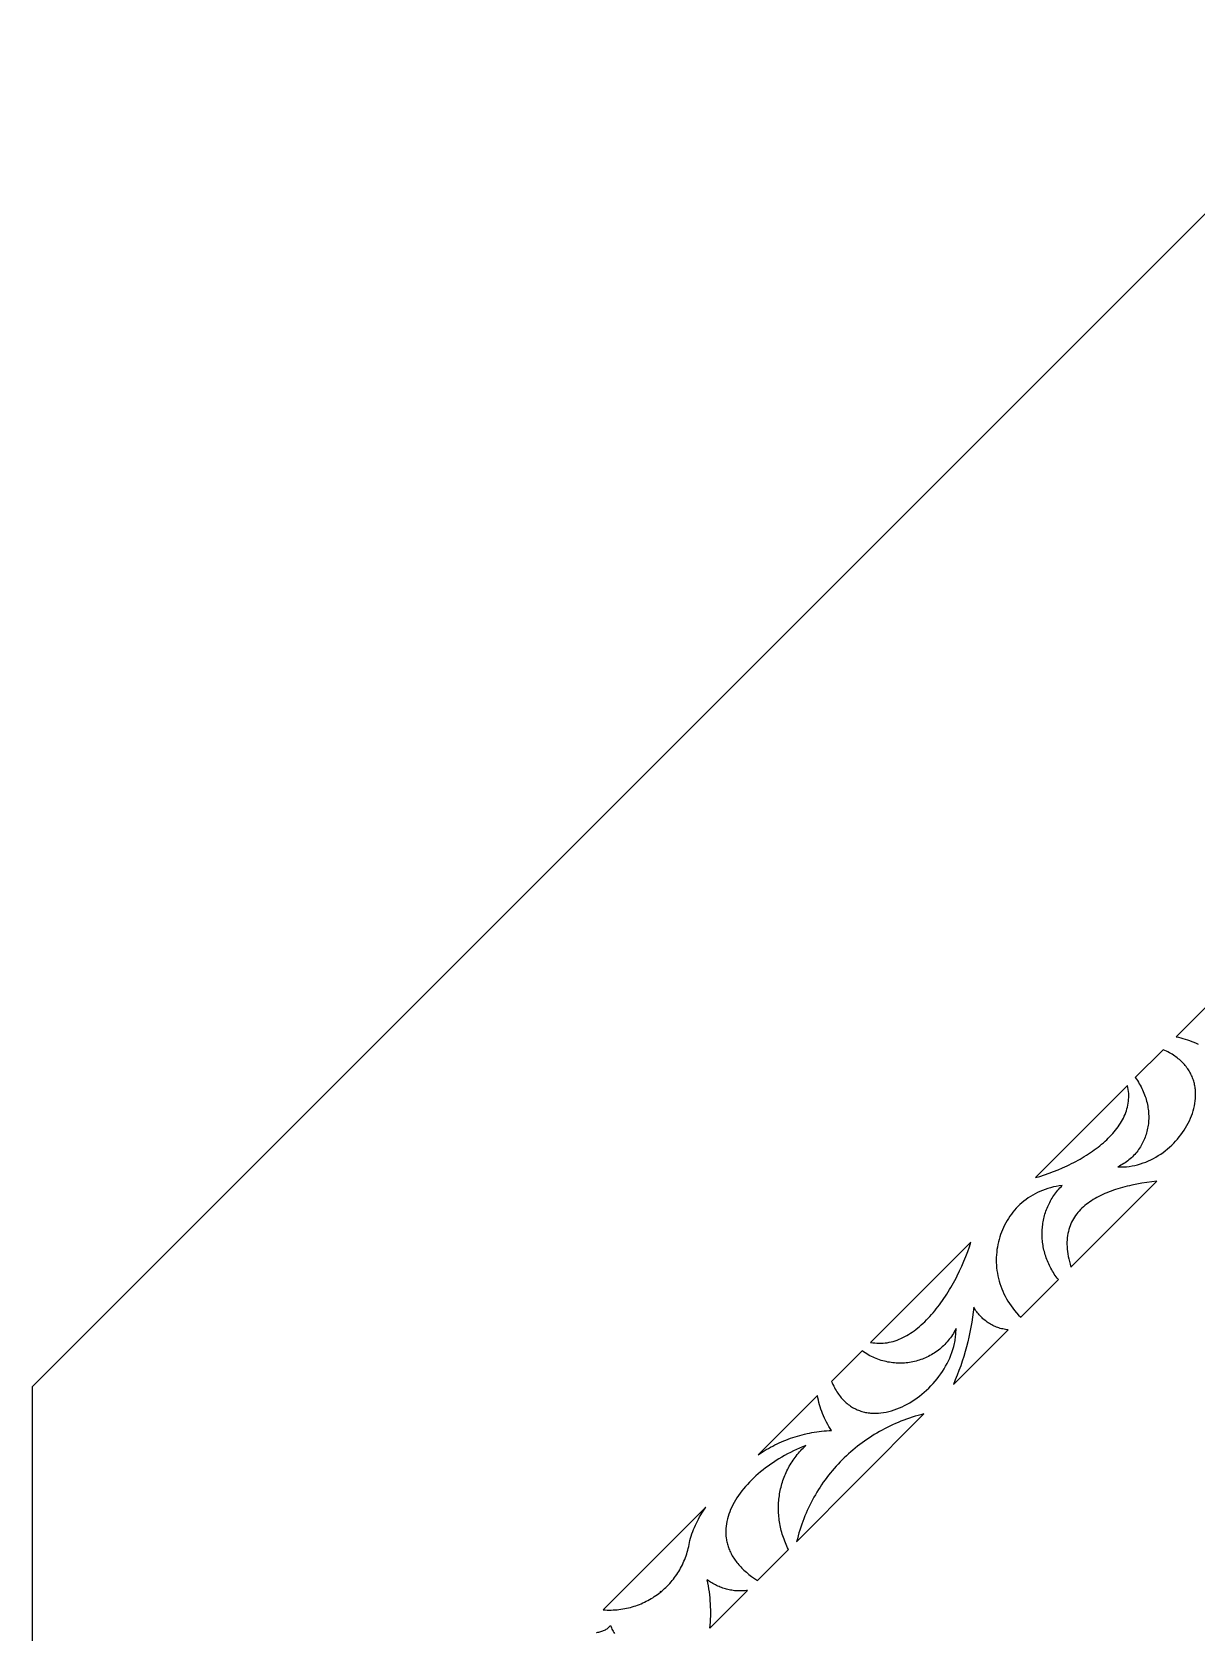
# Model space of a CAD drawing. Extents: x -555 to 555, y -555 to 555.
# Drawn here: x -555 to -275.5, y 170.8 to 555 of the extents above; entities that cross this region are included whole.
import ezdxf

# ---------------------------------------------------------------- set-up
doc = ezdxf.new("R2010")
doc.units = 0
doc.layers.add('LAYER_1', color=18, linetype='CONTINUOUS')

msp = doc.modelspace()

# ---------------------------------------------------------------- linework, layer by layer
at = {"layer": 'LAYER_1'}
for points in [[(229.89, -555), (555, -229.89), (555, 229.89), (229.89, 555), (-229.89, 555), (-555, 229.89), (-555, -229.89), (-229.89, -555)], [(-290.25, 304.09), (-289.99, 303.73), (-289.74, 303.37), (-289.51, 303), (-289.29, 302.63), (-289.07, 302.26), (-288.87, 301.88), (-288.68, 301.51), (-288.5, 301.13), (-288.33, 300.75), (-288.17, 300.37), (-288.02, 299.98), (-287.88, 299.6), (-287.76, 299.21), (-287.64, 298.82), (-287.53, 298.44), (-287.44, 298.05), (-287.35, 297.66), (-287.28, 297.27), (-287.21, 296.88), (-287.16, 296.49), (-287.11, 296.11), (-287.08, 295.72), (-287.05, 295.33), (-287.04, 294.95), (-287.04, 294.56), (-287.04, 294.18), (-287.06, 293.8), (-287.09, 293.42), (-287.12, 293.04), (-287.17, 292.67), (-287.23, 292.3), (-287.29, 291.93), (-287.37, 291.56), (-287.45, 291.2), (-287.55, 290.83), (-287.66, 290.48), (-287.77, 290.12), (-287.9, 289.77), (-288.03, 289.43), (-288.18, 289.09), (-288.33, 288.75), (-288.49, 288.42), (-288.67, 288.09), (-288.85, 287.77), (-289.04, 287.45), (-289.24, 287.14), (-289.45, 286.83), (-289.67, 286.53), (-289.9, 286.24), (-290.14, 285.95), (-290.39, 285.67), (-290.65, 285.39), (-290.91, 285.12), (-291.19, 284.86), (-291.47, 284.61), (-291.77, 284.36), (-292.07, 284.12), (-292.38, 283.89), (-292.7, 283.67), (-293.03, 283.45), (-293.37, 283.24), (-293.72, 283.05), (-294.08, 282.86), (-294.44, 282.67), (-294.1, 282.66), (-293.75, 282.66), (-293.4, 282.66), (-293.06, 282.68), (-292.71, 282.7), (-292.37, 282.72), (-291.69, 282.8), (-291.01, 282.91), (-290.35, 283.04), (-289.69, 283.2), (-289.03, 283.39), (-288.39, 283.61), (-287.75, 283.84), (-287.12, 284.11), (-286.51, 284.4), (-285.9, 284.71), (-285.31, 285.04), (-284.73, 285.39), (-284.16, 285.76), (-283.6, 286.15), (-283.06, 286.56), (-282.53, 286.99), (-282.02, 287.43), (-281.52, 287.89), (-281.04, 288.37), (-280.58, 288.85), (-280.13, 289.36), (-279.7, 289.87), (-279.29, 290.4), (-278.9, 290.93), (-278.53, 291.48), (-278.18, 292.04), (-277.85, 292.6), (-277.55, 293.17), (-277.26, 293.75), (-277, 294.34), (-276.76, 294.93), (-276.55, 295.52), (-276.36, 296.12), (-276.19, 296.72), (-276.05, 297.32), (-275.94, 297.92), (-275.86, 298.52), (-275.8, 299.12), (-275.77, 299.72), (-275.77, 300.32), (-275.78, 300.62), (-275.8, 300.91), (-275.83, 301.21), (-275.86, 301.5), (-275.9, 301.8), (-275.95, 302.09), (-276.01, 302.38), (-276.07, 302.67), (-276.15, 302.95), (-276.23, 303.24), (-276.32, 303.52), (-276.41, 303.8), (-276.52, 304.08), (-276.63, 304.36), (-276.76, 304.63), (-276.89, 304.91), (-277.03, 305.18), (-277.18, 305.44), (-277.33, 305.71), (-277.5, 305.97), (-277.67, 306.23), (-277.86, 306.48), (-278.05, 306.74), (-278.25, 306.99), (-278.46, 307.23), (-278.68, 307.47), (-278.91, 307.71), (-279.15, 307.95), (-279.4, 308.18), (-279.66, 308.41), (-279.93, 308.63), (-280.2, 308.85), (-280.49, 309.07), (-280.79, 309.28), (-281.1, 309.49), (-281.41, 309.69), (-281.74, 309.89), (-282.08, 310.08), (-282.43, 310.27), (-282.78, 310.45), (-283.15, 310.63), (-283.53, 310.8)], [(-314.24, 280.1), (-313.15, 280.41), (-312.06, 280.76), (-310.96, 281.14), (-309.87, 281.54), (-308.78, 281.98), (-307.69, 282.44), (-306.62, 282.93), (-306.09, 283.19), (-305.56, 283.45), (-305.03, 283.72), (-304.51, 283.99), (-304, 284.27), (-303.49, 284.56), (-302.98, 284.85), (-302.49, 285.15), (-301.99, 285.46), (-301.51, 285.77), (-301.03, 286.09), (-300.56, 286.41), (-300.1, 286.74), (-299.64, 287.07), (-299.2, 287.41), (-298.76, 287.76), (-298.33, 288.11), (-297.92, 288.47), (-297.51, 288.83), (-297.12, 289.2), (-296.73, 289.57), (-296.36, 289.95), (-296, 290.33), (-295.65, 290.71), (-295.31, 291.11), (-294.99, 291.5), (-294.67, 291.9), (-294.38, 292.31), (-294.1, 292.72), (-293.83, 293.13), (-293.58, 293.55), (-293.34, 293.97), (-293.12, 294.4), (-292.91, 294.83), (-292.72, 295.26), (-292.55, 295.7), (-292.39, 296.14), (-292.26, 296.59), (-292.14, 297.04), (-292.04, 297.49), (-291.96, 297.95), (-291.89, 298.41), (-291.85, 298.87), (-291.83, 299.34), (-291.83, 299.81), (-291.84, 300.28), (-291.88, 300.76), (-291.95, 301.23), (-292.03, 301.72), (-292.13, 302.2)], [(-307.79, 278.21), (-308.51, 278.12), (-309.21, 278), (-309.9, 277.86), (-310.58, 277.69), (-311.24, 277.5), (-311.88, 277.29), (-312.51, 277.05), (-313.13, 276.8), (-313.73, 276.52), (-314.31, 276.23), (-314.88, 275.92), (-315.43, 275.58), (-315.96, 275.23), (-316.48, 274.86), (-316.98, 274.48), (-317.46, 274.07), (-317.93, 273.65), (-318.38, 273.22), (-318.81, 272.77), (-319.23, 272.31), (-319.62, 271.83), (-320, 271.34), (-320.37, 270.84), (-320.71, 270.33), (-321.03, 269.8), (-321.34, 269.27), (-321.63, 268.72), (-321.9, 268.16), (-322.15, 267.6), (-322.38, 267.03), (-322.59, 266.45), (-322.78, 265.86), (-322.96, 265.26), (-323.11, 264.66), (-323.24, 264.05), (-323.36, 263.44), (-323.45, 262.83), (-323.52, 262.21), (-323.58, 261.58), (-323.61, 260.96), (-323.62, 260.33), (-323.61, 259.7), (-323.58, 259.07), (-323.53, 258.43), (-323.45, 257.8), (-323.36, 257.17), (-323.24, 256.54), (-323.1, 255.92), (-322.94, 255.29), (-322.76, 254.67), (-322.55, 254.05), (-322.32, 253.44), (-322.07, 252.83), (-321.8, 252.22), (-321.5, 251.63), (-321.18, 251.03), (-320.84, 250.45), (-320.47, 249.87), (-320.08, 249.3), (-319.66, 248.74), (-319.22, 248.19), (-318.76, 247.65), (-318.27, 247.12), (-317.76, 246.6), (-308.72, 255.64), (-308.98, 255.97), (-309.22, 256.29), (-309.46, 256.62), (-309.69, 256.96), (-309.91, 257.3), (-310.12, 257.64), (-310.32, 257.99), (-310.51, 258.34), (-310.7, 258.69), (-310.88, 259.04), (-311.04, 259.4), (-311.2, 259.76), (-311.35, 260.12), (-311.5, 260.49), (-311.63, 260.85), (-311.76, 261.22), (-311.87, 261.59), (-311.98, 261.97), (-312.08, 262.34), (-312.17, 262.72), (-312.26, 263.09), (-312.33, 263.47), (-312.4, 263.85), (-312.45, 264.23), (-312.5, 264.61), (-312.54, 264.99), (-312.58, 265.37), (-312.6, 265.75), (-312.61, 266.13), (-312.62, 266.51), (-312.62, 266.89), (-312.61, 267.27), (-312.59, 267.64), (-312.56, 268.02), (-312.52, 268.4), (-312.48, 268.78), (-312.43, 269.15), (-312.36, 269.52), (-312.29, 269.89), (-312.21, 270.26), (-312.13, 270.63), (-312.03, 271), (-311.93, 271.36), (-311.81, 271.72), (-311.69, 272.08), (-311.56, 272.44), (-311.43, 272.79), (-311.28, 273.14), (-311.12, 273.49), (-310.96, 273.83), (-310.79, 274.17), (-310.61, 274.51), (-310.42, 274.84), (-310.22, 275.17), (-310.02, 275.5), (-309.8, 275.82), (-309.58, 276.13), (-309.35, 276.45), (-309.11, 276.75), (-308.86, 277.06), (-308.61, 277.35), (-308.34, 277.65), (-308.07, 277.93)], [(-285.06, 279.28), (-286.29, 279.13), (-287.51, 278.96), (-288.71, 278.76), (-289.9, 278.54), (-291.07, 278.3), (-291.65, 278.17), (-292.22, 278.03), (-292.79, 277.89), (-293.35, 277.74), (-293.9, 277.58), (-294.45, 277.41), (-294.99, 277.24), (-295.52, 277.06), (-296.05, 276.88), (-296.56, 276.68), (-297.07, 276.48), (-297.57, 276.27), (-298.05, 276.05), (-298.53, 275.83), (-299, 275.59), (-299.46, 275.35), (-299.91, 275.1), (-300.34, 274.84), (-300.77, 274.57), (-301.18, 274.29), (-301.58, 274.01), (-301.97, 273.71), (-302.35, 273.41), (-302.71, 273.09), (-303.06, 272.77), (-303.39, 272.44), (-303.71, 272.09), (-304.02, 271.74), (-304.31, 271.38), (-304.59, 271), (-304.85, 270.62), (-305.09, 270.23), (-305.32, 269.82), (-305.53, 269.41), (-305.72, 268.98), (-305.9, 268.54), (-306.06, 268.1), (-306.2, 267.64), (-306.32, 267.17), (-306.43, 266.68), (-306.51, 266.19), (-306.58, 265.68), (-306.62, 265.17), (-306.65, 264.64), (-306.65, 264.09), (-306.64, 263.54), (-306.6, 262.97), (-306.54, 262.4), (-306.46, 261.8), (-306.36, 261.2), (-306.23, 260.58), (-306.08, 259.95), (-305.91, 259.31), (-305.71, 258.65)], [(-353.76, 240.57), (-353.26, 240.49), (-352.76, 240.42), (-352.26, 240.38), (-351.77, 240.36), (-351.27, 240.36), (-350.78, 240.38), (-350.3, 240.43), (-349.81, 240.49), (-349.33, 240.58), (-348.85, 240.68), (-348.37, 240.81), (-347.89, 240.95), (-347.42, 241.12), (-346.95, 241.3), (-346.49, 241.5), (-346.03, 241.71), (-345.57, 241.95), (-345.11, 242.2), (-344.66, 242.47), (-344.21, 242.75), (-343.77, 243.05), (-343.33, 243.36), (-342.89, 243.69), (-342.46, 244.03), (-342.03, 244.39), (-341.61, 244.75), (-341.19, 245.14), (-340.77, 245.53), (-340.36, 245.94), (-339.95, 246.36), (-339.55, 246.79), (-339.16, 247.23), (-338.77, 247.68), (-338.38, 248.14), (-338, 248.61), (-337.62, 249.09), (-337.25, 249.58), (-336.89, 250.08), (-336.53, 250.59), (-336.18, 251.1), (-335.83, 251.62), (-335.49, 252.15), (-335.15, 252.68), (-334.83, 253.22), (-334.5, 253.77), (-334.19, 254.32), (-333.88, 254.88), (-333.57, 255.44), (-333.27, 256), (-332.98, 256.57), (-332.42, 257.71), (-331.89, 258.86), (-331.39, 260.02), (-330.92, 261.18), (-330.47, 262.34), (-330.06, 263.5), (-329.68, 264.65)], [(-329.01, 249), (-329.14, 247.79), (-329.3, 246.59), (-329.48, 245.39), (-329.69, 244.2), (-329.92, 243.02), (-330.17, 241.84), (-330.44, 240.67), (-330.74, 239.5), (-331.06, 238.34), (-331.4, 237.19), (-331.76, 236.04), (-332.15, 234.91), (-332.56, 233.78), (-332.99, 232.66), (-333.44, 231.55), (-333.91, 230.45), (-320.79, 243.57), (-321.11, 243.61), (-321.42, 243.66), (-321.74, 243.71), (-322.05, 243.78), (-322.36, 243.85), (-322.67, 243.93), (-322.97, 244.03), (-323.27, 244.13), (-323.57, 244.24), (-323.86, 244.36), (-324.15, 244.49), (-324.44, 244.62), (-324.72, 244.77), (-324.99, 244.92), (-325.27, 245.09), (-325.54, 245.26), (-325.8, 245.44), (-326.06, 245.62), (-326.31, 245.82), (-326.56, 246.02), (-326.8, 246.23), (-327.03, 246.45), (-327.26, 246.67), (-327.48, 246.9), (-327.7, 247.14), (-327.91, 247.39), (-328.11, 247.64), (-328.3, 247.9), (-328.49, 248.16), (-328.67, 248.44), (-328.84, 248.72)], [(-363.13, 231.2), (-362.97, 230.82), (-362.8, 230.44), (-362.62, 230.07), (-362.44, 229.72), (-362.25, 229.37), (-362.06, 229.04), (-361.86, 228.72), (-361.66, 228.41), (-361.45, 228.1), (-361.24, 227.81), (-361.02, 227.53), (-360.8, 227.26), (-360.58, 227), (-360.35, 226.75), (-360.11, 226.52), (-359.87, 226.29), (-359.63, 226.07), (-359.38, 225.86), (-359.13, 225.66), (-358.87, 225.47), (-358.61, 225.29), (-358.35, 225.12), (-358.09, 224.95), (-357.82, 224.8), (-357.54, 224.66), (-357.27, 224.53), (-356.99, 224.4), (-356.71, 224.28), (-356.42, 224.18), (-356.14, 224.08), (-355.85, 223.99), (-355.56, 223.91), (-355.26, 223.84), (-354.97, 223.77), (-354.67, 223.72), (-354.37, 223.67), (-354.06, 223.63), (-353.76, 223.6), (-353.45, 223.58), (-353.15, 223.57), (-352.84, 223.56), (-352.53, 223.56), (-352.22, 223.57), (-351.9, 223.59), (-351.28, 223.65), (-350.65, 223.73), (-350.01, 223.85), (-349.38, 223.99), (-348.75, 224.16), (-348.11, 224.36), (-347.48, 224.59), (-346.85, 224.84), (-346.22, 225.11), (-345.6, 225.41), (-344.98, 225.74), (-344.37, 226.08), (-343.77, 226.45), (-343.17, 226.84), (-342.58, 227.25), (-342, 227.69), (-341.44, 228.14), (-340.88, 228.61), (-340.34, 229.1), (-339.8, 229.6), (-339.29, 230.13), (-338.78, 230.67), (-338.3, 231.22), (-337.83, 231.79), (-337.38, 232.38), (-336.94, 232.98), (-336.53, 233.59), (-336.14, 234.21), (-335.76, 234.85), (-335.41, 235.49), (-335.08, 236.15), (-334.78, 236.81), (-334.5, 237.49), (-334.25, 238.17), (-334.02, 238.86), (-333.82, 239.56), (-333.65, 240.27), (-333.58, 240.62), (-333.51, 240.98), (-333.45, 241.33), (-333.4, 241.69), (-333.36, 242.05), (-333.32, 242.41), (-333.3, 242.77), (-333.28, 243.13), (-333.26, 243.49), (-333.26, 243.86), (-333.47, 243.47), (-333.68, 243.09), (-333.9, 242.71), (-334.13, 242.35), (-334.37, 242), (-334.62, 241.65), (-334.88, 241.32), (-335.14, 240.99), (-335.41, 240.67), (-335.69, 240.36), (-335.98, 240.06), (-336.27, 239.77), (-336.57, 239.49), (-336.87, 239.22), (-337.18, 238.96), (-337.5, 238.7), (-337.83, 238.46), (-338.16, 238.22), (-338.49, 238), (-338.83, 237.79), (-339.18, 237.58), (-339.53, 237.39), (-339.88, 237.2), (-340.24, 237.02), (-340.6, 236.86), (-340.97, 236.7), (-341.34, 236.56), (-341.71, 236.42), (-342.09, 236.29), (-342.47, 236.18), (-342.86, 236.07), (-343.24, 235.97), (-343.63, 235.89), (-344.02, 235.81), (-344.42, 235.75), (-344.81, 235.69), (-345.21, 235.65), (-345.61, 235.61), (-346.01, 235.59), (-346.41, 235.58), (-346.81, 235.57), (-347.22, 235.58), (-347.62, 235.6), (-348.02, 235.63), (-348.43, 235.67), (-348.83, 235.72), (-349.23, 235.78), (-349.63, 235.85), (-350.03, 235.94), (-350.43, 236.03), (-350.83, 236.13), (-351.23, 236.25), (-351.63, 236.38), (-352.02, 236.52), (-352.41, 236.66), (-352.8, 236.83), (-353.19, 237), (-353.58, 237.18), (-353.96, 237.37), (-354.34, 237.58), (-354.71, 237.8), (-355.08, 238.02), (-355.45, 238.26), (-355.82, 238.52)], [(-380.77, 213.57), (-380.28, 213.9), (-379.79, 214.22), (-379.3, 214.53), (-378.8, 214.83), (-378.3, 215.13), (-377.79, 215.41), (-377.27, 215.69), (-376.75, 215.95), (-376.23, 216.21), (-375.7, 216.46), (-375.16, 216.7), (-374.62, 216.92), (-374.08, 217.14), (-373.53, 217.35), (-372.98, 217.55), (-372.43, 217.74), (-371.87, 217.92), (-371.31, 218.09), (-370.74, 218.25), (-370.18, 218.4), (-369.6, 218.55), (-369.03, 218.68), (-368.45, 218.8), (-367.87, 218.91), (-367.29, 219.01), (-366.7, 219.1), (-366.11, 219.18), (-365.52, 219.25), (-364.93, 219.31), (-364.33, 219.36), (-363.73, 219.4), (-363.13, 219.43), (-363.46, 219.9), (-363.76, 220.39), (-364.06, 220.89), (-364.33, 221.39), (-364.6, 221.9), (-364.85, 222.41), (-365.08, 222.93), (-365.3, 223.46), (-365.51, 223.99), (-365.69, 224.53), (-365.87, 225.07), (-366.03, 225.61), (-366.17, 226.16), (-366.29, 226.72), (-366.4, 227.28), (-366.5, 227.84)], [(-340.97, 223.39), (-341.68, 223.21), (-342.39, 223.02), (-343.09, 222.82), (-343.78, 222.6), (-344.47, 222.38), (-345.15, 222.14), (-345.83, 221.89), (-346.5, 221.63), (-347.17, 221.36), (-347.83, 221.08), (-348.48, 220.79), (-349.13, 220.49), (-349.77, 220.17), (-350.41, 219.85), (-351.03, 219.52), (-351.66, 219.17), (-352.27, 218.82), (-352.88, 218.45), (-353.48, 218.08), (-354.07, 217.7), (-354.66, 217.3), (-355.24, 216.9), (-355.81, 216.49), (-356.37, 216.06), (-356.93, 215.63), (-357.48, 215.19), (-358.02, 214.74), (-358.55, 214.29), (-359.08, 213.82), (-359.59, 213.34), (-360.1, 212.86), (-360.6, 212.37), (-361.09, 211.87), (-361.58, 211.36), (-362.05, 210.84), (-362.52, 210.31), (-362.97, 209.78), (-363.42, 209.24), (-363.86, 208.69), (-364.29, 208.13), (-364.71, 207.57), (-365.12, 206.99), (-365.52, 206.41), (-365.91, 205.83), (-366.29, 205.23), (-366.66, 204.63), (-367.02, 204.02), (-367.37, 203.41), (-367.71, 202.79), (-368.04, 202.16), (-368.36, 201.52), (-368.67, 200.88), (-368.97, 200.24), (-369.26, 199.58), (-369.54, 198.92), (-369.8, 198.26), (-370.06, 197.59), (-370.3, 196.91), (-370.54, 196.22), (-370.76, 195.54), (-370.97, 194.84), (-371.17, 194.14), (-371.35, 193.44), (-371.53, 192.73)], [(-369.32, 215.81), (-370.08, 215.51), (-370.82, 215.19), (-371.55, 214.86), (-372.28, 214.51), (-373, 214.15), (-373.71, 213.79), (-374.41, 213.4), (-375.09, 213.01), (-375.77, 212.61), (-376.44, 212.19), (-377.09, 211.77), (-377.73, 211.33), (-378.36, 210.89), (-378.97, 210.43), (-379.57, 209.97), (-380.16, 209.5), (-380.73, 209.02), (-381.28, 208.53), (-381.82, 208.03), (-382.34, 207.53), (-382.84, 207.02), (-383.33, 206.5), (-383.8, 205.98), (-384.25, 205.45), (-384.68, 204.91), (-385.09, 204.37), (-385.48, 203.83), (-385.85, 203.28), (-386.19, 202.73), (-386.52, 202.17), (-386.82, 201.61), (-387.1, 201.04), (-387.36, 200.48), (-387.59, 199.91), (-387.8, 199.34), (-387.99, 198.76), (-388.15, 198.19), (-388.28, 197.61), (-388.38, 197.04), (-388.46, 196.46), (-388.52, 195.88), (-388.54, 195.31), (-388.53, 194.73), (-388.5, 194.16), (-388.44, 193.58), (-388.39, 193.3), (-388.34, 193.01), (-388.29, 192.73), (-388.22, 192.44), (-388.15, 192.16), (-388.06, 191.88), (-387.97, 191.59), (-387.88, 191.31), (-387.77, 191.03), (-387.66, 190.75), (-387.54, 190.47), (-387.41, 190.19), (-387.27, 189.92), (-387.12, 189.64), (-386.97, 189.37), (-386.8, 189.09), (-386.63, 188.82), (-386.45, 188.55), (-386.26, 188.28), (-386.06, 188.01), (-385.86, 187.74), (-385.64, 187.47), (-385.42, 187.21), (-385.18, 186.94), (-384.94, 186.68), (-384.69, 186.42), (-384.43, 186.16), (-384.16, 185.91), (-383.88, 185.65), (-383.59, 185.4), (-382.99, 184.89), (-382.34, 184.4), (-381.66, 183.91), (-380.94, 183.43), (-373.48, 190.88), (-373.68, 191.28), (-373.87, 191.68), (-374.06, 192.09), (-374.23, 192.49), (-374.39, 192.9), (-374.55, 193.31), (-374.7, 193.73), (-374.83, 194.14), (-374.96, 194.55), (-375.08, 194.97), (-375.2, 195.39), (-375.3, 195.81), (-375.4, 196.23), (-375.48, 196.65), (-375.56, 197.07), (-375.63, 197.49), (-375.69, 197.91), (-375.75, 198.33), (-375.79, 198.75), (-375.83, 199.18), (-375.85, 199.6), (-375.87, 200.02), (-375.88, 200.44), (-375.88, 200.86), (-375.88, 201.28), (-375.86, 201.7), (-375.84, 202.12), (-375.81, 202.54), (-375.77, 202.95), (-375.72, 203.37), (-375.67, 203.78), (-375.6, 204.19), (-375.53, 204.61), (-375.45, 205.01), (-375.36, 205.42), (-375.27, 205.83), (-375.16, 206.23), (-375.05, 206.63), (-374.93, 207.03), (-374.8, 207.42), (-374.66, 207.81), (-374.52, 208.2), (-374.36, 208.59), (-374.2, 208.98), (-374.03, 209.36), (-373.86, 209.73), (-373.67, 210.11), (-373.48, 210.48), (-373.28, 210.84), (-373.07, 211.21), (-372.85, 211.57), (-372.63, 211.92), (-372.39, 212.27), (-372.15, 212.62), (-371.91, 212.96), (-371.65, 213.3), (-371.39, 213.63), (-371.11, 213.96), (-370.84, 214.28), (-370.55, 214.6), (-370.25, 214.91), (-369.95, 215.21), (-369.64, 215.51)], [(-417.95, 176.38), (-417.47, 176.35), (-416.99, 176.33), (-416.51, 176.33), (-416.03, 176.34), (-415.55, 176.35), (-415.08, 176.38), (-414.61, 176.42), (-414.15, 176.47), (-413.68, 176.53), (-413.22, 176.6), (-412.77, 176.68), (-412.31, 176.77), (-411.86, 176.87), (-411.42, 176.98), (-410.98, 177.11), (-410.54, 177.24), (-410.11, 177.38), (-409.68, 177.53), (-409.26, 177.69), (-408.84, 177.86), (-408.42, 178.04), (-408.01, 178.23), (-407.61, 178.43), (-407.21, 178.63), (-406.82, 178.85), (-406.43, 179.07), (-406.04, 179.3), (-405.67, 179.55), (-405.3, 179.8), (-404.93, 180.05), (-404.57, 180.32), (-404.22, 180.6), (-403.88, 180.88), (-403.54, 181.17), (-403.21, 181.47), (-402.88, 181.77), (-402.56, 182.09), (-402.25, 182.41), (-401.95, 182.74), (-401.65, 183.07), (-401.36, 183.42), (-401.08, 183.77), (-400.81, 184.12), (-400.55, 184.49), (-400.29, 184.86), (-400.04, 185.23), (-399.8, 185.62), (-399.57, 186.01), (-399.35, 186.4), (-399.14, 186.81), (-398.93, 187.21), (-398.74, 187.63), (-398.55, 188.05), (-398.37, 188.47), (-398.21, 188.91), (-398.05, 189.34), (-397.9, 189.79), (-397.76, 190.23), (-397.64, 190.69), (-397.52, 191.14), (-397.41, 191.61), (-397.32, 192.08), (-397.23, 192.55), (-397.16, 193.02), (-397, 193.56), (-396.83, 194.1), (-396.65, 194.62), (-396.45, 195.15), (-396.25, 195.67), (-396.04, 196.18), (-395.81, 196.69), (-395.58, 197.19), (-395.33, 197.69), (-395.08, 198.18), (-394.81, 198.67), (-394.53, 199.15), (-394.25, 199.62), (-393.95, 200.09), (-393.64, 200.55), (-393.33, 201.01)]]:
    msp.add_lwpolyline(points, close=True, dxfattribs=at)
for points in [[(-267.34, 326.99), (-280.44, 313.89), (-279.9, 313.78), (-279.36, 313.65), (-278.82, 313.51), (-278.29, 313.35), (-277.76, 313.18), (-277.23, 312.99), (-276.71, 312.78), (-276.19, 312.57), (-275.68, 312.33), (-275.17, 312.09)], [(-404.1, 180.69), (-404.23, 180.76)], [(-392.34, 172.01), (-383.28, 181.03), (-383.59, 180.99), (-383.91, 180.96), (-384.22, 180.93), (-384.54, 180.92), (-384.86, 180.91), (-385.17, 180.91), (-385.49, 180.91), (-385.81, 180.93), (-386.12, 180.95), (-386.44, 180.98), (-386.76, 181.02), (-387.07, 181.07), (-387.38, 181.12), (-387.7, 181.19), (-388.01, 181.26), (-388.32, 181.33), (-388.63, 181.42), (-388.93, 181.51), (-389.24, 181.61), (-389.54, 181.72), (-389.84, 181.83), (-390.14, 181.95), (-390.44, 182.08), (-390.73, 182.22), (-391.02, 182.36), (-391.31, 182.51), (-391.59, 182.67), (-391.87, 182.84), (-392.15, 183.01), (-392.43, 183.19), (-392.7, 183.37), (-392.96, 183.57)], [(-392.34, 172), (-392.26, 172.73), (-392.21, 173.45), (-392.17, 174.18), (-392.14, 174.9), (-392.13, 175.63), (-392.13, 176.36), (-392.15, 177.08), (-392.18, 177.81), (-392.23, 178.53), (-392.29, 179.25), (-392.37, 179.98), (-392.46, 180.7), (-392.56, 181.42), (-392.68, 182.14), (-392.82, 182.85), (-392.96, 183.57)], [(-419.36, 170.75), (-419.45, 170.98), (-419.21, 171.01), (-418.97, 171.05), (-418.74, 171.1), (-418.5, 171.17), (-418.28, 171.24), (-418.05, 171.32), (-417.84, 171.41), (-417.62, 171.51), (-417.42, 171.62), (-417.21, 171.73), (-417.02, 171.86), (-416.83, 171.99), (-416.65, 172.13), (-416.47, 172.28), (-416.31, 172.44), (-416.15, 172.6), (-416.06, 172.32), (-415.95, 172.04), (-415.83, 171.77), (-415.7, 171.5), (-415.56, 171.24), (-415.41, 170.98), (-415.24, 170.73)]]:
    msp.add_lwpolyline(points, dxfattribs=at)

doc.saveas('drawing.dxf')
